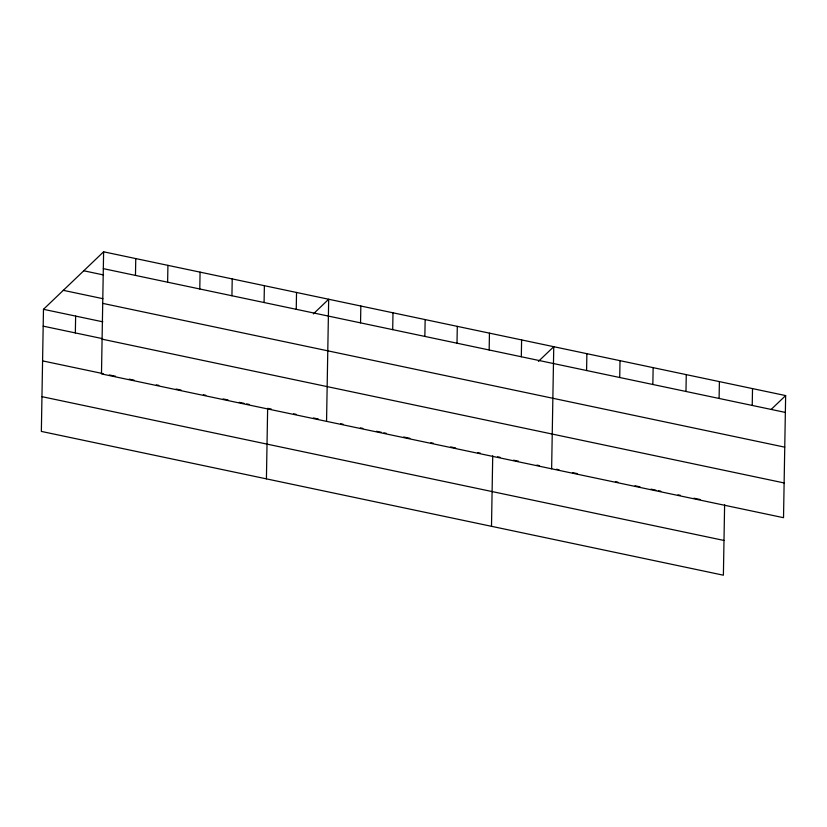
<?xml version="1.0" encoding="UTF-8"?>
<svg xmlns="http://www.w3.org/2000/svg" width="827" height="827" viewBox="0 0 827 827"><rect width="100%" height="100%" fill="white"/><g stroke="black" fill="none" stroke-linecap="round" stroke-linejoin="round"><path stroke-width="1.24" d="M103.613 251.801L101.483 373.907L783.52 517.692L785.65 395.585L103.613 251.801L43.48 309.308L41.35 431.415L723.387 575.199L724.617 504.666M75.34 332.93L75.639 316.09M135.473 275.412L135.762 258.582M167.623 282.193L167.922 265.364M199.783 288.974L200.072 272.135M231.932 295.756L232.222 278.916M264.082 302.527L264.382 285.697M266.418 478.864L267.648 408.331L271.359 409.117M296.242 309.308L296.531 292.469M326.551 421.356L328.681 299.25L313.35 313.919M360.541 322.861L360.841 306.031M392.701 329.642L392.99 312.813M424.851 336.424L425.15 319.584M457 343.195L457.3 326.365M489.16 349.976L489.45 333.147M491.496 526.313L492.727 455.78M521.31 356.757L521.61 339.918M551.63 468.806L553.759 346.699L538.429 361.368M586.591 370.517L586.881 353.687M619.723 377.505L620.012 360.665M652.844 384.483L653.144 367.653M685.976 391.471L686.265 374.631M719.097 398.459L719.397 381.619M752.229 405.437L752.518 388.607M771.219 409.386L785.65 395.585M103.323 268.641L785.361 412.425M83.775 270.78L103.561 274.957M63.328 290.339L102.899 298.681M102.713 303.375L784.751 447.159M43.48 309.308L102.837 321.827M43.19 326.148L102.548 338.656M102.093 339.163L784.12 482.947M42.58 360.882L103.179 373.659M109.36 374.962L115.542 376.264M129.146 379.138L134.098 380.172M156.355 384.865L158.825 385.392M176.141 389.041L181.082 390.086M203.349 394.779L205.82 395.296M223.135 398.945L228.076 399.989M239.21 402.335L244.161 403.38M246.632 403.896L249.103 404.424M293.626 413.81L296.097 414.327M313.412 417.976L318.354 419.02M340.621 423.713L343.091 424.241M360.407 427.89L362.877 428.407M376.481 431.28L381.423 432.314M383.904 432.841L386.374 433.358M403.69 437.007L409.872 438.31M430.888 442.745L433.369 443.272M450.674 446.921L455.625 447.965M477.882 452.658L480.363 453.175M497.637 456.814L500.087 457.331M513.588 460.184L518.488 461.218M536.899 465.094L539.349 465.611M556.53 469.229L558.98 469.746M572.48 472.599L577.38 473.633M615.422 481.645L617.872 482.162M635.053 485.79L639.953 486.824M651.004 489.15L655.904 490.184M658.364 490.7L660.814 491.217M677.995 494.835L680.445 495.352M693.946 498.205L700.076 499.498M41.96 396.671L723.997 540.455"/></g></svg>
